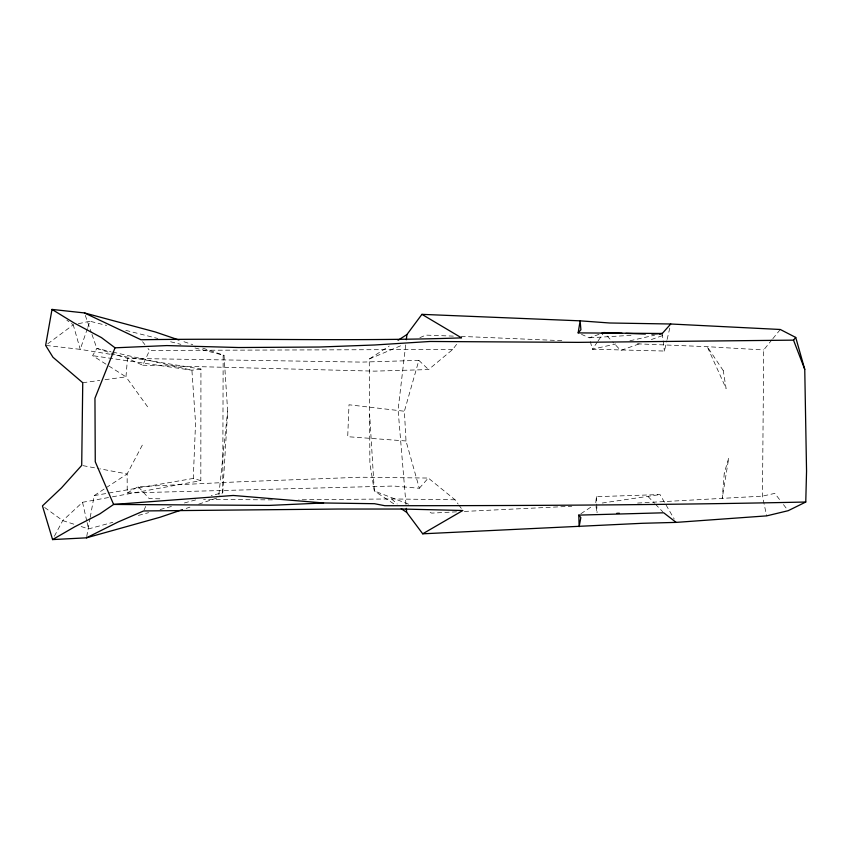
<?xml version="1.0" encoding="UTF-8"?>
<svg xmlns="http://www.w3.org/2000/svg" width="849" height="849" viewBox="0 0 849 849"><rect width="100%" height="100%" fill="white"/><g stroke="black" fill="none" stroke-linecap="round" stroke-linejoin="round"><path stroke-width="0.64" stroke-dasharray="4.25 3.18" d="M112.429 496.814L200.82 480.63L200.937 369.071L111.389 354.447M194.973 347.952L223.16 355.126L222.746 492.579L219.424 496.453M772.006 339.717L763.707 349.947L762.455 496.134L766.658 515.874M200.82 480.63L193.275 478.443L195.557 422.866L191.916 370.217L112.291 351.985M202.741 348.101L224.019 355.328L227.659 411.213L222.746 492.579L211.242 495.699M218.872 494.808L227.659 411.213M595.775 502.746L596.423 496.676L660.023 494.564L674.223 519.047M405.705 344.917L398.085 409.844L405.992 504.433M86.704 536.547L89.983 518.622M90.217 517.349L94.207 495.583L105.18 488.366M590.342 341.616L592.4 349.226L664.396 351.04L666.815 340.736M667.112 339.451L669.829 327.863M142.292 445.152L127.127 473.954L127.233 492.993L393.565 486.031L419.321 488.26L406.013 440.971L404.389 411.234L418.854 360.379L361.748 362.109L127.488 358.374L96.871 348.461L91.724 333.763M87.405 328.563L80.241 349.363L45.634 345.384M87.829 327.343L89.941 321.23L106.592 325.464M144.15 509.825L145.678 506.471M147.588 406.777L125.97 376.85L127.488 358.374L142.759 365.219L149.551 350.425L148.002 348.483M54.378 536.228L62.752 520.607L82.533 502.29L111.134 497.058M105.945 364.147L92.594 355.667L96.871 348.461L111.007 351.688M597.409 341.935L592.4 349.226L615.695 343.983M598.12 340.895L603.841 332.564L611.832 341.033M142.759 365.219L374.494 371.14L428.565 369.57L452.719 349.459L458.322 342.083M772.834 338.687L780.305 329.486M419.321 488.26L428.31 478.051L455.032 499.785L458.152 504.073M47.756 343.803L73.247 324.817L66.869 320.2M580.918 513.719L592.485 506.046M106.274 487.655L127.127 473.954L99.874 468.818M393.724 503.786L374.335 490.987L369.888 463.458L369.262 359.021L389.203 346.063M127.233 492.993L138.196 486.657L238.537 481.839L360.528 477.223L428.31 478.051M369.262 359.021L403.02 344.779M419.894 337.647L425.922 335.111L455.839 336.204M599.001 334.315L589.312 337.817L581.501 334.368M639.095 343.919L620.704 350.446L612.713 341.977M651.353 339.558L664.841 334.771M186.196 508.392L189.943 507.129M198.666 504.168L217.355 497.843M81.175 526.539L88.551 528.906L112.832 522.337M138.398 515.417L148.617 512.647M160.121 509.538L172.899 506.078M184.403 502.958L195.907 499.849M629.926 340.778L654.505 335.238M78.384 323.713L89.941 321.23M94.207 495.583L193.275 478.443M602.206 503.033L660.023 494.564M82.746 382.74L99.768 380.416M105.011 379.705L125.97 376.85L107.048 364.847M200.937 369.071L191.916 370.217L92.594 355.667M630.998 335.344L589.312 337.817L590.002 340.343M637.599 503.054L762.455 496.134L774.808 493.386L780.305 500.517M456.539 511.83L431.759 513.114L428.098 511.703M464.361 511.427L571.812 506.237M455.032 499.785L391.548 498.936L298.806 499.806M272.37 499.881L203.548 499.382M452.719 349.459L149.551 350.425M159.835 498.788L149.233 498.639L138.196 486.657M461.049 336.395L562.091 340.672M637.27 343.834L707.259 346.679L763.707 349.947M406.013 440.971L347.708 436.704L349.003 404.771L404.389 411.234M110.094 354.235L80.241 349.363L73.247 324.817M83 465.645L98.569 468.574M223.16 355.126L224.019 355.328M125.801 330.357L157.829 338.496M170.638 341.765L180.879 344.365M73.81 524.162L62.752 520.607L42.45 505.887M183.968 341.723L192.734 344.694M408.549 504.168L374.335 490.987L369.633 414.089M391.548 498.936L397.183 503.988M418.854 360.379L428.565 369.57M648.084 496.548L654.515 503.234M655.439 504.189L662.793 511.841M142.558 341.701L144.892 344.609M783.457 504.582L787.384 509.676M458.938 505.144L461.283 508.36M85.293 315.382L91.299 332.532M82.533 502.29L86.831 521.307M87.118 522.57L88.551 528.906M596.019 506.45L596.932 512.669M662.262 333.487L664.396 351.04M596.423 496.676L596.677 502.831M596.72 504.062L597.07 512.69M724.282 473.031L722.212 498.416L728.75 457.94L724.282 473.031M723.263 370.631L707.259 346.679L726.097 388.524L723.263 370.631"/><path stroke-width="1.27" d="M401.269 508.763L406.65 512.318L422.717 533.809L642.396 523.292L676.154 522.39L766.658 515.874L788.169 510.695L805.765 502.024L806.55 471.174L804.756 369.379L795.725 337.435L780.305 329.486L670.742 324L609.582 322.991L580.132 320.837L421.932 314.353L406.926 334.527L398.064 340.29M406.31 339.727L406.926 334.527M578.158 332.893L580.132 320.837L580.907 329.762L578.158 332.893L662.262 333.487L670.742 324M178.959 340.014L155.187 331.938L84.433 312.931L52.001 309.418L45.634 345.384L52.967 357.259L82.746 382.74L81.706 465.401L61.489 487.888L42.45 505.887L52.585 539.582L86.471 537.831L160.037 517.253L182.461 509.655M795.725 337.435L793.518 340.141L578.222 342.37L429.965 341.478L374.589 344.991L319.5 347.029L238.707 347.528L166.86 345.575L115.04 347.814L94.95 398.245L95.268 461.782L113.617 504.444L269.122 505.41L323.596 502.969L374.505 503.701L384.83 505.717C525.16 505.696 665.467 505.038 805.765 502.024M422.717 533.809L462.843 510.504L402.808 509.039L338.104 509.039L143.64 510.949L118.032 522.029L86.471 537.831M52.585 539.582L74.616 526.847L99.811 513.9L113.617 504.444L233.231 495.466L323.596 502.969M601.421 333.434L603.841 332.564L622.009 333.222M659.673 334.071L662.262 333.487L651.841 334.113M616.756 513.316L619.367 513.242M578.806 515.11L580.833 517.572L579.135 526.667L578.806 515.11L663.706 512.796L676.154 522.39M625.904 333.36L645.378 334.071M84.433 312.931L141.008 339.759C247.844 338.04 354.744 341.606 461.538 337.87L421.932 314.353M52.001 309.418L74.054 322.949L101.445 337.594L115.04 347.814M793.518 340.141L804.756 369.379M406.321 508.371L406.65 512.318"/></g></svg>
